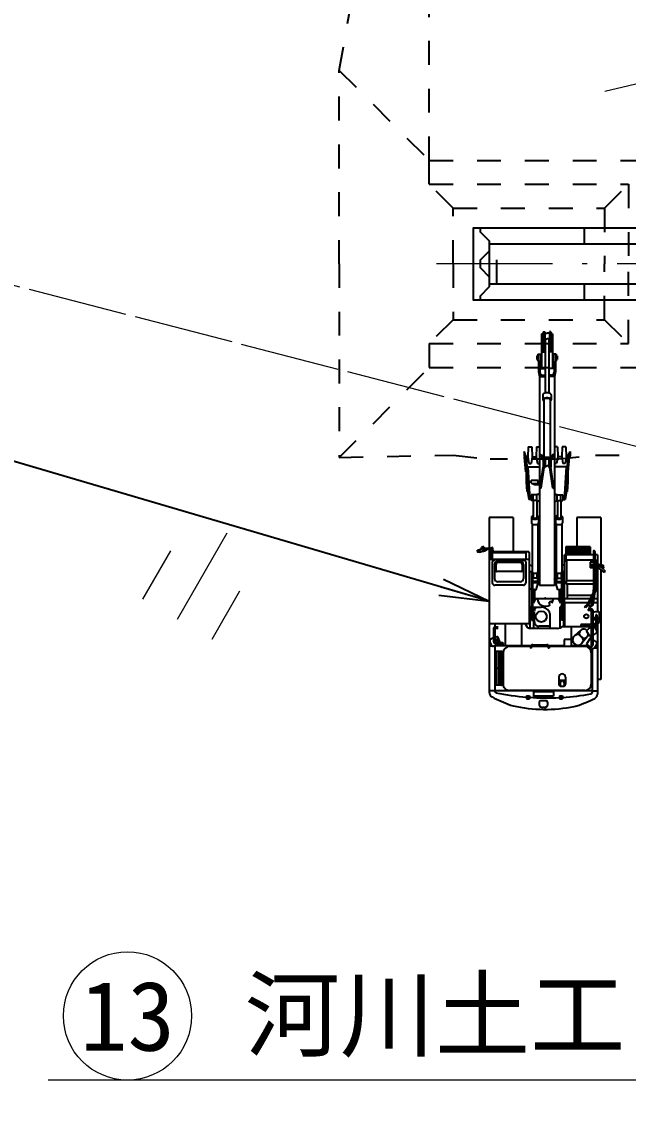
# Model space of a CAD drawing. Header units: millimetres. Extents: x -2078669 to -1085629, y -5987148 to 310365.
# Drawn here: x -1746651 to -1731414, y -3453930 to -3426867 of the extents above; entities that cross this region are included whole.
import ezdxf
from ezdxf.enums import TextEntityAlignment as Align

# ---------------------------------------------------------------- set-up
doc = ezdxf.new("R2010")
doc.units = ezdxf.units.MM
doc.header["$LTSCALE"] = 500
doc.header["$PDSIZE"] = 300
for name, pattern in [('57103', [5.5, 5, -0.5]), ('SXF_一点短鎖線', [9.25, 6, -1.5, 0.25, -1.5]), ('SXF_跳び破線', [12, 6, -6])]:
    doc.linetypes.add(name, pattern=pattern)
for name, color, linetype, lineweight in [('D-BGD', 7, 'Continuous', 13), ('D-BMK', 2, 'SXF_一点短鎖線', 13), ('D-BYP-STR2', 6, 'Continuous', 25), ('D-BYP-STR4', 6, 'Continuous', 25), ('D-BYP-STR8', 5, 'Continuous', 25), ('D-BYP-STRA', 1, 'Continuous', 25), ('D-BYP-STRB', 5, 'Continuous', 25), ('D-BYP-STRC', 1, 'Continuous', 13), ('D-STR-TXT', 7, 'Continuous', 13), ('●予備設計_LP横断', 7, 'Continuous', 13)]:
    doc.layers.add(name, color=color, linetype=linetype, lineweight=lineweight)
doc.styles.add('MS ゴシック', font='MS Gothic.ttf')
doc.styles.get("Standard").update_dxf_attribs({"font": 'txt.shx', "bigfont": '@extfont2.shx'})
doc.dimstyles.new('DIM-500-F', dxfattribs={"dimscale": 500, "dimtxt": 3.5, "dimasz": 2.5, "dimexe": 0, "dimexo": 2, "dimgap": 0.8, "dimtad": 1, "dimdec": 0, "dimzin": 0, "dimdsep": 46, "dimtxsty": 'MS ゴシック', "dimblk": 'OPEN', "dimcen": 0.1, "dimclrd": 256, "dimclre": 256, "dimclrt": 256, "dimaunit": 1, "dimadec": 4, "dimazin": 0, "dimtfac": 1, "dimtdec": 0, "dimtmove": 2, "dimatfit": 3, "dimldrblk": 'OPEN', "dimfxl": 1, "dimtolj": 1, "dimtzin": 0, "dimlwd": -1, "dimlwe": -1, "dimarcsym": 2})

# ---------------------------------------------------------------- blocks, each defined once
blk = doc.blocks.new('M6334')
at = {"layer": '●予備設計_LP横断', "linetype": 'Continuous', "lineweight": 9}
for p, q in [((0, -1.25), (0, 1.25)), ((-1, -1.25), (-1, 0.15)), ((1, -1.25), (1, 0.15))]:
    blk.add_line(p, q, dxfattribs=at)
blk = doc.blocks.new('河川平面')
at = {"layer": 'D-BGD', "linetype": 'Continuous'}
blk.add_line((1578957, -2779119), (1580997, -2778623), dxfattribs=at)
at = {"layer": 'D-BGD', "linetype": '57103', "elevation": 362500, "flags": 128}
blk.add_lwpolyline([(1477172, -2870692), (1480389, -2867967), (1484971, -2865393), (1488582, -2864193), (1490390, -2862448), (1490901, -2861451), (1491577, -2859965), (1492253, -2857970), (1492523, -2854950), (1492706, -2848007), (1492343, -2845971), (1491818, -2844356), (1491196, -2841336), (1490209, -2837875), (1487912, -2834245), (1484986, -2828256), (1481365, -2824222), (1477611, -2819585), (1476055, -2817947), (1475124, -2816767), (1474521, -2815562), (1474237, -2813430), (1474818, -2811802), (1475257, -2810826), (1476458, -2809344), (1478073, -2808418), (1482363, -2806108), (1485565, -2802358), (1489241, -2799156), (1490166, -2797637), (1493717, -2792408), (1495727, -2790693), (1496990, -2790207), (1498678, -2790410), (1515296, -2793779), (1523090, -2795880), (1526242, -2797376), (1532639, -2801346), (1534483, -2801833), (1535345, -2801857), (1536115, -2801690), (1536414, -2801377), (1536811, -2800496), (1536775, -2798251), (1531411, -2785253), (1530397, -2780634), (1531536, -2779067), (1532905, -2778516), (1534675, -2777962), (1556794, -2782089), (1584092, -2789157), (1586463, -2789792), (1587876, -2790125), (1589173, -2790027), (1589943, -2788823)], dxfattribs=at)
at = {"layer": 'D-BGD', "linetype": 'Continuous', "lineweight": 9, "xscale": 1000, "yscale": 1000, "zscale": 1000, "rotation": 330.1091246385173}
blk.add_blockref('M6334', (1568853, -2791288), dxfattribs=at)
blk = doc.blocks.new('A$C45d7a2f6')
at = {"layer": 'D-BYP-STRB', "linetype": 'Continuous'}
for p, q in [((4656, 3096), (5851, 3096)), ((4656, 3096), (4656, 2496)), ((5596, 3012), (5596, 2945)), ((5596, 3012), (5812, 3012)), ((5723, 2967), (5734, 2988)), ((5732, 3012), (5732, 2984)), ((5734, 2988), (5751, 3006)), ((5751, 3006), (5799, 2984)), ((5755, 2980), (6444, 2980)), ((5797, 2980), (5876, 3149)), ((5818, 2980), (5893, 3140)), ((5833, 3012), (7026, 3012)), ((5859, 3148), (5850, 3128)), ((5862, 3119), (5850, 3128)), ((5872, 3167), (5859, 3148)), ((5888, 3182), (5872, 3167)), ((5872, 3096), (5907, 3096)), ((5883, 3104), (5878, 3108)), ((5922, 3159), (5883, 3104)), ((5922, 3159), (5888, 3182)), ((5896, 3046), (5893, 3058)), ((5915, 3107), (5895, 3121)), ((5896, 3046), (5916, 3029)), ((5898, 3083), (5946, 3152)), ((5930, 3129), (5910, 3142)), ((5968, 3175), (6007, 3204)), ((5974, 3096), (8726, 3096)), ((6007, 3204), (6031, 3192)), ((6701, 3012), (6701, 2915)), ((6799, 3012), (6799, 2900)), ((7105, 2993), (7105, 2974)), ((7105, 2993), (7161, 2993)), ((7161, 3002), (7161, 2967)), ((7236, 3002), (7236, 2967)), ((7236, 2993), (7313, 2993)), ((7313, 3012), (9090, 3012)), ((7401, 3012), (7401, 2934)), ((7495, 2999), (7402, 2935)), ((7842, 2999), (7934, 2935)), ((7940, 3012), (7940, 2931)), ((8726, 3096), (8726, 3012)), ((9010, 2879), (9010, 3012)), ((5396, 2831), (5396, 2215)), ((5396, 2831), (5596, 2831)), ((5446, 2831), (5446, 2215)), ((5496, 2831), (5496, 2215)), ((5509, 2945), (6472, 2945)), ((5509, 2910), (6472, 2910)), ((5546, 2831), (5546, 2215)), ((5596, 2910), (5596, 2187)), ((5720, 2945), (5723, 2967)), ((5732, 2910), (5732, 2233)), ((5780, 2910), (5780, 2831)), ((5780, 2831), (5924, 2831)), ((5877, 2910), (5877, 2831)), ((5924, 2910), (5924, 2831)), ((6248, 2910), (6248, 2225)), ((6334, 2910), (6334, 2225)), ((6502, 2966), (6560, 2935)), ((6510, 2907), (6839, 2859)), ((6515, 2942), (6856, 2892)), ((6549, 2902), (6838, 2750)), ((6613, 2868), (6613, 2255)), ((6654, 2886), (6859, 2779)), ((6701, 2879), (6701, 2862)), ((6701, 2822), (6701, 2194)), ((6799, 2865), (6799, 2810)), ((6799, 2770), (6799, 2187)), ((6838, 2750), (6903, 2686)), ((6839, 2859), (6903, 2797)), ((6856, 2892), (6928, 2822)), ((6859, 2779), (6928, 2711)), ((6928, 2822), (6903, 2797)), ((6928, 2711), (6903, 2686)), ((6959, 2876), (6959, 2781)), ((6959, 2781), (6994, 2781)), ((6977, 2893), (7868, 2893)), ((6977, 2858), (7868, 2858)), ((6994, 2858), (6994, 2781)), ((7105, 2974), (7161, 2974)), ((7236, 2974), (7313, 2974)), ((7340, 2858), (7340, 2594)), ((7349, 2938), (7349, 2893)), ((7368, 2938), (7368, 2893)), ((7375, 2858), (7375, 2594)), ((7401, 2858), (7401, 2128)), ((7635, 2824), (7519, 2743)), ((7649, 2759), (7815, 2621)), ((7702, 2824), (7817, 2743)), ((7879, 2786), (7879, 2350)), ((7944, 2879), (9050, 2879)), ((8056, 2858), (8840, 2858)), ((9010, 2879), (9010, 300)), ((4656, 2496), (5596, 2496)), ((7340, 2594), (7375, 2594)), ((7489, 2596), (7631, 2433)), ((7689, 2650), (7600, 2559)), ((7693, 2647), (7603, 2554)), ((7896, 2698), (7896, 1796)), ((9000, 2698), (9000, 804)), ((2887, 2220), (3131, 2228)), ((2887, 2220), (2887, 2125)), ((3106, 2279), (3000, 2323)), ((3000, 2323), (3106, 2323)), ((3106, 2323), (3142, 2308)), ((3106, 2279), (3422, 2255)), ((3131, 2228), (3131, 2270)), ((3131, 2270), (3382, 2251)), ((3131, 2270), (3228, 2270)), ((3131, 2231), (3131, 2228)), ((3131, 2228), (3301, 2200)), ((3511, 2280), (3142, 2308)), ((3301, 2200), (3301, 2145)), ((3382, 2251), (3382, 1939)), ((3382, 2225), (4206, 2178)), ((3383, 2250), (4007, 2250)), ((3383, 2233), (4007, 2233)), ((3422, 2255), (3511, 2255)), ((3511, 2255), (3511, 2280)), ((3511, 2270), (3763, 2270)), ((3763, 2270), (4007, 2250)), ((4007, 2233), (4007, 2250)), ((4007, 2233), (4206, 2199)), ((4206, 2142), (4206, 2199)), ((5396, 2215), (5596, 2215)), ((5596, 2216), (5771, 2216)), ((6799, 2187), (5596, 2187)), ((5732, 2233), (6248, 2233)), ((5771, 2233), (5771, 2216)), ((5841, 2187), (5871, 2119)), ((6023, 2187), (6023, 2135)), ((6078, 2187), (6078, 2135)), ((6166, 2187), (6166, 2135)), ((6248, 2225), (6334, 2225)), ((6343, 2255), (6701, 2255)), ((6404, 2135), (6404, 2187)), ((6799, 2187), (7401, 2187)), ((6897, 2169), (6897, 2135)), ((7367, 2169), (6897, 2169)), ((7352, 2187), (7398, 2131)), ((7401, 2350), (7879, 2350)), ((7720, 2350), (7720, 2179)), ((7720, 2179), (7879, 2179)), ((7879, 2179), (7879, 1789)), ((8668, 2211), (8841, 2211)), ((8752, 2211), (8752, 2040)), ((8752, 2188), (8809, 2188)), ((8809, 2174), (8899, 2174)), ((8899, 2174), (8899, 2077)), ((559, 1974), (559, 1901)), ((559, 1974), (733, 1974)), ((559, 1962), (988, 1962)), ((559, 1901), (731, 1901)), ((599, 1998), (599, 1974)), ((599, 1998), (690, 1998)), ((599, 1901), (599, 1885)), ((690, 1998), (690, 1974)), ((690, 1901), (690, 1885)), ((731, 1923), (1020, 1923)), ((731, 1923), (731, 1885)), ((733, 1974), (733, 1962)), ((919, 1923), (919, 1793)), ((988, 1962), (1118, 1937)), ((1118, 1937), (1118, 1793)), ((1118, 1937), (6365, 1937)), ((2887, 2125), (3131, 2117)), ((2887, 2006), (3131, 2014)), ((2887, 2006), (2887, 1937)), ((3081, 1918), (3068, 1893)), ((3081, 1918), (3222, 1842)), ((3131, 2117), (3301, 2145)), ((3131, 2117), (3131, 2014)), ((3131, 2014), (3301, 1986)), ((3301, 1986), (3301, 1937)), ((3920, 1918), (3397, 1842)), ((3924, 1890), (3920, 1918)), ((4076, 1970), (4080, 1999)), ((4241, 1999), (4080, 1999)), ((4090, 2096), (4090, 2142)), ((4090, 2142), (4231, 2142)), ((4090, 1999), (4090, 2096)), ((4231, 2096), (4090, 2096)), ((4231, 2096), (4231, 2142)), ((4231, 1999), (4231, 2096)), ((4231, 2090), (4651, 2090)), ((4231, 2005), (4651, 2005)), ((4246, 1970), (4241, 1999)), ((4651, 2136), (4789, 2136)), ((4651, 2136), (4685, 2136)), ((4651, 1959), (4789, 1959)), ((4651, 1959), (4685, 1959)), ((4817, 2119), (6019, 2119)), ((4817, 1976), (6019, 1976)), ((6017, 2135), (6017, 2118)), ((6017, 2135), (7238, 2135)), ((6023, 1976), (6023, 1937)), ((6025, 1959), (6266, 1959)), ((6034, 2113), (7238, 2113)), ((6035, 1981), (6312, 1981)), ((6047, 2098), (6178, 2098)), ((6047, 1997), (6178, 1997)), ((6130, 1959), (6130, 1937)), ((6168, 2113), (6168, 2097)), ((6168, 1981), (6168, 1997)), ((6168, 1937), (6168, 1959)), ((6178, 1997), (6178, 2098)), ((6472, 2018), (6189, 1937)), ((6262, 1981), (6262, 2113)), ((6290, 1981), (6290, 2113)), ((6312, 1972), (6312, 1981)), ((6365, 1937), (6365, 1554)), ((6453, 2113), (6453, 2088)), ((6792, 2088), (6453, 2088)), ((6465, 2063), (6465, 2088)), ((6732, 2063), (6465, 2063)), ((6472, 2063), (6472, 2018)), ((6702, 2062), (6702, 1430)), ((6758, 2076), (6732, 2063)), ((6811, 2093), (6733, 2051)), ((6758, 2088), (6758, 2076)), ((6792, 2113), (6792, 2088)), ((6811, 2093), (6811, 2113)), ((6897, 2113), (6897, 2074)), ((7431, 2074), (6897, 2074)), ((6919, 2135), (6919, 2113)), ((7238, 2135), (7238, 2113)), ((7442, 2009), (7442, 1326)), ((8668, 2040), (8841, 2040)), ((8755, 2063), (8809, 2063)), ((8809, 2077), (8899, 2077)), ((9035, 1907), (9144, 1907)), ((9035, 1907), (9035, 1405)), ((9139, 2061), (9139, 2136)), ((9139, 2136), (9214, 2136)), ((9139, 2061), (9214, 2061)), ((9146, 1907), (9146, 1405)), ((9214, 2061), (9214, 2136)), ((0, 1840), (0, 1805)), ((0, 1840), (494, 1840)), ((0, 1805), (494, 1805)), ((0, 1687), (494, 1687)), ((0, 1652), (0, 1687)), ((0, 1652), (494, 1652)), ((29, 1805), (29, 1746)), ((29, 1687), (29, 1746)), ((43, 1885), (919, 1885)), ((43, 1885), (43, 1840)), ((43, 1606), (43, 1652)), ((170, 1805), (170, 1746)), ((170, 1793), (1533, 1793)), ((170, 1687), (170, 1746)), ((170, 1698), (1533, 1698)), ((494, 1885), (494, 1793)), ((494, 1606), (494, 1698)), ((919, 1568), (919, 1698)), ((1084, 1860), (1084, 1793)), ((1084, 1632), (1084, 1698)), ((1118, 1554), (1118, 1698)), ((1574, 1849), (1703, 1849)), ((1574, 1643), (1703, 1643)), ((1703, 1826), (3183, 1826)), ((1706, 1665), (3183, 1665)), ((3068, 1893), (3215, 1814)), ((3068, 1598), (3215, 1678)), ((3081, 1573), (3222, 1650)), ((3165, 1789), (3286, 1789)), ((3165, 1703), (3286, 1703)), ((3215, 1814), (3399, 1814)), ((3215, 1678), (3399, 1678)), ((3222, 1842), (3397, 1842)), ((3222, 1789), (3222, 1814)), ((3222, 1795), (3400, 1795)), ((3222, 1703), (3222, 1678)), ((3222, 1697), (3400, 1697)), ((3222, 1650), (3397, 1650)), ((3363, 1795), (3363, 1746)), ((3363, 1697), (3363, 1746)), ((3920, 1573), (3397, 1650)), ((3924, 1890), (3399, 1814)), ((3924, 1601), (3399, 1678)), ((3400, 1795), (3400, 1814)), ((3400, 1697), (3400, 1678)), ((6799, 1868), (6761, 1829)), ((6761, 1829), (6808, 1783)), ((6808, 1783), (6846, 1823)), ((7068, 1813), (7442, 1813)), ((7387, 1813), (7387, 1542)), ((7852, 1386), (7852, 1740)), ((7874, 1386), (7874, 1740)), ((7879, 1758), (7879, 1368)), ((7896, 1773), (7896, 1353)), ((7909, 1797), (7939, 1797)), ((7909, 1775), (7939, 1775)), ((7939, 1797), (7939, 1775)), ((9258, 1721), (9258, 1590)), ((9298, 1761), (9368, 1761)), ((9426, 1703), (9402, 1742)), ((9431, 1682), (9431, 1628)), ((43, 1606), (919, 1606)), ((559, 1518), (559, 1590)), ((559, 1590), (731, 1590)), ((559, 1530), (988, 1530)), ((559, 1518), (733, 1518)), ((599, 1590), (599, 1606)), ((599, 1494), (599, 1518)), ((599, 1494), (690, 1494)), ((690, 1590), (690, 1606)), ((690, 1494), (690, 1518)), ((731, 1568), (731, 1606)), ((731, 1568), (1020, 1568)), ((733, 1518), (733, 1530)), ((988, 1530), (1118, 1554)), ((1118, 1554), (6365, 1554)), ((2887, 1485), (2887, 1554)), ((2887, 1485), (3131, 1477)), ((2887, 1366), (3131, 1374)), ((2887, 1272), (2887, 1366)), ((3081, 1573), (3068, 1598)), ((3131, 1477), (3301, 1505)), ((3131, 1374), (3131, 1477)), ((3131, 1374), (3301, 1346)), ((3301, 1505), (3301, 1554)), ((3382, 1241), (3382, 1552)), ((3786, 1520), (3726, 1524)), ((3726, 1523), (3726, 1348)), ((3789, 1526), (3789, 1520)), ((3839, 1526), (3789, 1526)), ((3800, 1526), (3800, 1554)), ((3816, 1491), (3801, 1511)), ((3816, 1380), (3801, 1359)), ((3816, 1491), (3816, 1380)), ((3839, 1415), (3816, 1415)), ((3828, 1526), (3828, 1554)), ((3839, 1526), (3839, 1415)), ((3924, 1601), (3920, 1573)), ((4076, 1522), (4080, 1492)), ((4241, 1492), (4080, 1492)), ((4090, 1492), (4090, 1396)), ((4090, 1396), (4090, 1350)), ((4231, 1396), (4090, 1396)), ((4231, 1492), (4231, 1396)), ((4231, 1487), (4651, 1487)), ((4231, 1401), (4651, 1401)), ((4231, 1396), (4231, 1350)), ((4246, 1522), (4241, 1492)), ((4651, 1532), (4789, 1532)), ((4651, 1356), (4685, 1356)), ((4651, 1356), (4789, 1356)), ((4817, 1515), (6019, 1515)), ((4817, 1373), (6019, 1373)), ((5836, 1294), (5871, 1373)), ((6017, 1356), (6017, 1373)), ((6017, 1356), (7238, 1356)), ((6023, 1554), (6023, 1514)), ((6023, 1356), (6023, 1294)), ((6025, 1532), (6266, 1532)), ((6034, 1378), (7237, 1378)), ((6035, 1510), (6312, 1510)), ((6047, 1494), (6178, 1494)), ((6047, 1394), (6178, 1394)), ((6168, 1554), (6168, 1532)), ((6168, 1510), (6168, 1494)), ((6168, 1378), (6168, 1394)), ((6178, 1494), (6178, 1394)), ((6472, 1473), (6189, 1554)), ((6262, 1510), (6262, 1378)), ((6290, 1378), (6290, 1510)), ((6312, 1510), (6312, 1519)), ((6453, 1378), (6453, 1403)), ((6792, 1403), (6453, 1403)), ((6453, 1356), (6453, 1295)), ((6465, 1428), (6732, 1428)), ((6465, 1428), (6465, 1403)), ((6472, 1428), (6472, 1473)), ((6758, 1415), (6732, 1428)), ((6733, 1440), (6811, 1398)), ((6758, 1403), (6758, 1415)), ((6792, 1378), (6792, 1403)), ((6811, 1378), (6811, 1398)), ((6896, 1402), (7056, 1402)), ((6897, 1378), (6897, 1402)), ((6897, 1322), (6897, 1357)), ((6911, 1412), (6911, 1602)), ((7036, 1426), (7270, 1426)), ((7056, 1402), (7118, 1417)), ((7442, 1417), (7116, 1417)), ((7238, 1355), (7238, 1377)), ((9035, 1405), (9144, 1405)), ((9298, 1550), (9368, 1550)), ((9298, 1550), (9368, 1550)), ((9426, 1607), (9402, 1569)), ((2887, 1272), (3131, 1264)), ((3106, 1213), (3000, 1168)), ((3000, 1168), (3106, 1168)), ((3106, 1213), (3422, 1236)), ((3106, 1168), (3142, 1183)), ((3131, 1264), (3301, 1292)), ((3131, 1260), (3131, 1264)), ((3131, 1264), (3131, 1222)), ((3131, 1222), (3382, 1241)), ((3131, 1222), (3228, 1222)), ((3511, 1211), (3142, 1183)), ((3301, 1292), (3301, 1346)), ((3382, 1266), (4206, 1313)), ((3383, 1258), (4007, 1258)), ((3383, 1241), (4007, 1241)), ((3422, 1236), (3511, 1236)), ((3511, 1236), (3511, 1211)), ((3511, 1222), (3763, 1222)), ((3786, 1351), (3726, 1347)), ((3763, 1222), (4007, 1241)), ((4007, 1258), (4206, 1292)), ((4007, 1258), (4007, 1241)), ((4090, 1350), (4231, 1350)), ((4206, 1350), (4206, 1292)), ((5518, 1278), (5518, 354)), ((5534, 1294), (7325, 1294)), ((5548, 1212), (5548, 372)), ((5548, 1212), (5713, 1212)), ((5713, 1294), (5713, 290)), ((5757, 1212), (5713, 1070)), ((5762, 1212), (6299, 1212)), ((5836, 1157), (6186, 1157)), ((5843, 1122), (5998, 1122)), ((6013, 1107), (6013, 476)), ((6359, 1152), (6359, 432)), ((6897, 1322), (7075, 1322)), ((7442, 1322), (7075, 1322)), ((7325, 1294), (7325, 290)), ((7325, 1195), (7397, 1243)), ((7325, 1101), (7879, 1101)), ((7879, 1337), (7879, 439)), ((7896, 1330), (7896, 804)), ((7909, 1351), (7939, 1351)), ((7909, 1329), (7939, 1329)), ((7939, 1351), (7939, 1329)), ((9139, 1227), (9139, 1302)), ((9139, 1302), (9214, 1302)), ((9139, 1227), (9214, 1227)), ((9214, 1227), (9214, 1302)), ((4656, 896), (4656, 296)), ((4656, 896), (5518, 896)), ((5751, 1072), (5751, 510)), ((5788, 1067), (5788, 516)), ((6271, 1072), (6271, 510)), ((7325, 692), (7879, 692)), ((7799, 567), (7668, 516)), ((7805, 635), (7805, 481)), ((7840, 635), (7840, 481)), ((8021, 605), (8021, 433)), ((8021, 581), (8871, 581)), ((8041, 625), (8851, 625)), ((8056, 644), (8840, 644)), ((8446, 625), (8446, 433)), ((8871, 605), (8871, 433)), ((4656, 296), (5431, 296)), ((5429, 340), (5420, 348)), ((5428, 345), (5424, 362)), ((5430, 330), (5434, 193)), ((5430, 325), (5430, 325)), ((5452, 381), (5438, 384)), ((5447, 350), (5443, 366)), ((5449, 331), (5453, 194)), ((5449, 316), (5469, 306)), ((5450, 296), (5518, 296)), ((5462, 390), (5501, 371)), ((5633, 322), (5465, 337)), ((5633, 344), (5467, 359)), ((5501, 340), (5501, 340)), ((5518, 332), (5518, 290)), ((5518, 290), (7323, 290)), ((5548, 372), (5713, 372)), ((5649, 355), (5658, 355)), ((5649, 307), (5658, 307)), ((5658, 342), (5674, 342)), ((5658, 320), (5674, 320)), ((5713, 457), (5762, 372)), ((5762, 372), (6299, 372)), ((5836, 425), (6186, 425)), ((5843, 461), (5998, 461)), ((7325, 433), (7413, 433)), ((9056, 300), (7325, 300)), ((7325, 296), (8726, 296)), ((7413, 516), (7413, 419)), ((7431, 436), (7760, 436)), ((7431, 401), (7760, 401)), ((7448, 516), (7448, 436)), ((7723, 504), (7723, 436)), ((7758, 504), (7758, 436)), ((7867, 353), (7761, 313)), ((7881, 433), (9019, 433)), ((7890, 433), (7890, 406)), ((7890, 376), (7890, 300)), ((8021, 524), (8871, 524)), ((8021, 467), (8871, 467)), ((8726, 300), (8726, 296)), ((5434, 173), (5392, 162)), ((5392, 162), (5393, 139)), ((5393, 139), (5399, 118)), ((5399, 118), (5409, 97)), ((5453, 109), (5409, 97)), ((5411, 142), (5413, 143)), ((5431, 151), (5413, 144)), ((5420, 126), (5417, 126)), ((5441, 134), (5420, 126)), ((5428, 223), (5433, 224)), ((5433, 173), (5431, 181)), ((5446, 137), (5453, 109)), ((5449, 108), (5481, 19)), ((5452, 229), (5467, 233)), ((5469, 37), (5461, 75)), ((5471, 234), (5466, 233)), ((5471, 224), (5471, 223)), ((5471, 223), (5471, 222)), ((5471, 222), (5471, 222)), ((5479, 202), (5482, 195)), ((5525, 10), (5488, 0)), ((5525, 21), (5525, 21)), ((5525, 21), (5525, 20)), ((5525, 10), (5530, 12))]:
    blk.add_line(p, q, dxfattribs=at)
blk.add_lwpolyline([(7236, 3002, 0.136471), (7233, 3014, 0.105694), (7224, 3024, 0.081409), (7212, 3030, 0.070635), (7199, 3031, 0.070632), (7186, 3030, 0.081404), (7174, 3024, 0.105703), (7164, 3014, 0.136497), (7161, 3002, 0.136471), (7164, 2989, 0.105694), (7174, 2980, 0.081409), (7186, 2974, 0.070635), (7199, 2972, 0.070632), (7212, 2974, 0.081404), (7224, 2980, 0.105703), (7233, 2989, 0.136497)], format="xyb", close=True, dxfattribs=at)
for points in [[(7161, 2967, 0.070477), (7162, 2960, 0.064818), (7164, 2954, 0.056649), (7169, 2949, 0.048921), (7174, 2945, 0.042865), (7179, 2941, 0.038626), (7186, 2939, 0.035992), (7192, 2937, 0.034731), (7199, 2937, 0.034724), (7205, 2937, 0.035983), (7212, 2939, 0.038625), (7218, 2941, 0.042865), (7224, 2945, 0.048922), (7229, 2949, 0.056654), (7233, 2954, 0.064825), (7236, 2960, 0.070481), (7236, 2967)], [(4608, 2005, 0.053487), (4617, 1984, 0.089277), (4631, 1967, 0.174121), (4651, 1959, 0.177751), (4671, 1967, 0.091535), (4685, 1984, 0.054322), (4693, 2004, 0.040172), (4698, 2025, 0.035027), (4700, 2047, 0.035027), (4698, 2069, 0.040172), (4693, 2091, 0.054324), (4685, 2111, 0.091541), (4671, 2128, 0.177766), (4651, 2136, 0.174102), (4631, 2128, 0.089274), (4617, 2110, 0.053486), (4608, 2090)], [(4651, 2005, 0.119775), (4657, 2006, 0.082251), (4663, 2010, 0.053784), (4667, 2016, 0.038318), (4670, 2021, 0.029931), (4672, 2028, 0.025241), (4673, 2034, 0.022686), (4674, 2041, 0.021546), (4675, 2047, 0.021544), (4674, 2054, 0.022682), (4673, 2061, 0.025239), (4672, 2067, 0.029928), (4670, 2073, 0.038319), (4667, 2079, 0.05379), (4663, 2084, 0.082258), (4657, 2088, 0.11979), (4651, 2090)], [(4789, 1959, 0.119721), (4802, 1962, 0.082236), (4813, 1971, 0.053797), (4821, 1981, 0.038331), (4827, 1994, 0.029944), (4832, 2007, 0.025253), (4835, 2020, 0.022697), (4837, 2034, 0.021557), (4837, 2047, 0.021555), (4837, 2061, 0.022694), (4835, 2075, 0.025252), (4832, 2088, 0.029943), (4827, 2101, 0.038333), (4821, 2113, 0.053796), (4813, 2124, 0.082239), (4802, 2132, 0.119729), (4789, 2136)], [(6019, 1976, 0.119792), (6030, 1979, 0.082244), (6039, 1985, 0.05378), (6046, 1994, 0.038316), (6051, 2004, 0.02993), (6054, 2015, 0.02524), (6057, 2025, 0.022686), (6058, 2036, 0.021546), (6059, 2047, 0.021544), (6058, 2058, 0.022683), (6057, 2069, 0.02524), (6054, 2080, 0.029929), (6051, 2091, 0.038317), (6046, 2100, 0.053783), (6039, 2109, 0.082245), (6030, 2116, 0.119805), (6019, 2119)], [(1574, 1849, 0.156106), (1560, 1844, 0.082031), (1549, 1833, 0.046403), (1541, 1820, 0.031206), (1536, 1806, 0.023806), (1532, 1791, 0.019869), (1529, 1776, 0.017777), (1528, 1761, 0.016855), (1527, 1746, 0.016853), (1528, 1731, 0.017775), (1529, 1715, 0.019869), (1532, 1700, 0.023806), (1536, 1686, 0.031207), (1541, 1672, 0.046402), (1549, 1658, 0.082035), (1560, 1648, 0.15611), (1574, 1643)], [(1732, 1826, 0.085903), (1719, 1842, 0.199226), (1701, 1849, 0.179157), (1684, 1840, 0.076875), (1672, 1823, 0.042828), (1665, 1805, 0.030076), (1660, 1786, 0.024531), (1657, 1766, 0.02233), (1656, 1746, 0.02233), (1657, 1726, 0.02453), (1660, 1706, 0.030076), (1665, 1686, 0.042829), (1672, 1668, 0.076883), (1684, 1652, 0.179192), (1701, 1643, 0.199194), (1719, 1650, 0.085892), (1732, 1665)], [(1703, 1826, 0.157469), (1692, 1822, 0.08302), (1684, 1814, 0.046805), (1678, 1804, 0.031391), (1673, 1793, 0.023902), (1670, 1781, 0.019922), (1668, 1770, 0.017805), (1667, 1758, 0.016866), (1666, 1746, 0.01685), (1667, 1734, 0.017755), (1668, 1722, 0.019827), (1670, 1711, 0.023728), (1673, 1699, 0.031054), (1677, 1688, 0.04607), (1683, 1678, 0.081227), (1691, 1669, 0.155008), (1703, 1665)], [(3214, 1789, 0.047597), (3207, 1806, 0.093728), (3196, 1820, 0.242567), (3179, 1826, 0.172132), (3165, 1815, 0.068724), (3156, 1799, 0.040046), (3150, 1782, 0.029892), (3148, 1764, 0.026234), (3147, 1746, 0.026228), (3148, 1727, 0.029875), (3150, 1709, 0.040001), (3156, 1692, 0.068589), (3165, 1676, 0.171652), (3179, 1666, 0.242985), (3196, 1671, 0.093956), (3207, 1685, 0.047664), (3214, 1703)], [(4608, 1401, 0.053488), (4617, 1381, 0.089279), (4631, 1364, 0.174121), (4651, 1356, 0.177748), (4671, 1363, 0.091535), (4685, 1380, 0.054323), (4693, 1401, 0.040172), (4698, 1422, 0.035028), (4700, 1444, 0.035027), (4698, 1466, 0.040172), (4693, 1488, 0.054324), (4685, 1508, 0.091542), (4671, 1525, 0.177771), (4651, 1532, 0.1741), (4631, 1524, 0.089271), (4617, 1507, 0.053485), (4608, 1487)], [(4651, 1401, 0.119774), (4657, 1403, 0.082251), (4663, 1407, 0.053784), (4667, 1412, 0.038319), (4670, 1418, 0.029932), (4672, 1424, 0.025241), (4673, 1431, 0.022686), (4674, 1437, 0.021546), (4675, 1444, 0.021543), (4674, 1451, 0.022681), (4673, 1457, 0.025238), (4672, 1464, 0.029927), (4670, 1470, 0.038318), (4667, 1476, 0.053789), (4663, 1481, 0.082258), (4657, 1485, 0.119794), (4651, 1487)], [(4789, 1356, 0.119721), (4802, 1359, 0.082236), (4813, 1367, 0.053797), (4821, 1378, 0.038331), (4827, 1390, 0.029944), (4832, 1403, 0.025253), (4835, 1417, 0.022697), (4837, 1430, 0.021557), (4837, 1444, 0.021555), (4837, 1458, 0.022694), (4835, 1471, 0.025252), (4832, 1485, 0.029943), (4827, 1498, 0.038333), (4821, 1510, 0.053796), (4813, 1521, 0.082239), (4802, 1529, 0.119729), (4789, 1532)], [(6019, 1373, 0.11979), (6030, 1375, 0.082244), (6039, 1382, 0.053781), (6046, 1391, 0.038317), (6051, 1401, 0.029931), (6054, 1411, 0.025241), (6057, 1422, 0.022686), (6058, 1433, 0.021546), (6059, 1444, 0.021544), (6058, 1455, 0.022682), (6057, 1466, 0.025239), (6054, 1477, 0.029929), (6051, 1487, 0.038317), (6046, 1497, 0.053782), (6039, 1506, 0.082245), (6030, 1513, 0.119807), (6019, 1515)]]:
    blk.add_lwpolyline(points, format="xyb", dxfattribs=at)
for points in [[(6733, 2051), (6718, 2040), (6702, 2016)], [(6733, 1440), (6718, 1451), (6706, 1467), (6702, 1476)], [(5417, 126), (5414, 127), (5412, 128), (5410, 131), (5409, 133), (5409, 136), (5410, 139), (5411, 142)], [(5431, 181), (5428, 188), (5427, 195), (5425, 201), (5425, 207), (5424, 212), (5425, 216), (5425, 219), (5427, 221), (5428, 223)], [(5434, 193), (5434, 186), (5434, 179), (5434, 172), (5433, 166), (5433, 160), (5432, 156), (5432, 153), (5431, 151), (5431, 150), (5431, 149)], [(5433, 212), (5433, 212), (5433, 212)], [(5453, 194), (5453, 186), (5453, 179), (5453, 171), (5452, 164), (5452, 158), (5451, 152), (5450, 148), (5449, 144), (5448, 141), (5447, 139), (5445, 137), (5443, 135), (5441, 134)], [(5466, 233), (5467, 232), (5468, 231), (5469, 228), (5471, 224)], [(5488, 0), (5486, 0), (5484, 1), (5481, 4), (5479, 7), (5477, 12), (5475, 17), (5473, 23), (5471, 30), (5469, 37)], [(5471, 234), (5472, 233), (5472, 232), (5474, 229), (5475, 225), (5477, 221), (5479, 216), (5482, 210), (5484, 203), (5486, 197)], [(5471, 222), (5473, 220), (5475, 214), (5477, 208), (5479, 202)], [(5487, 11), (5485, 12), (5484, 13), (5483, 15), (5481, 19)], [(5482, 195), (5497, 147), (5510, 99), (5520, 51)], [(5525, 51), (5515, 100), (5502, 149), (5486, 197)], [(5520, 51), (5522, 43), (5523, 36), (5524, 30), (5525, 24), (5525, 21)], [(5525, 51), (5526, 44), (5528, 37), (5529, 31), (5529, 26), (5530, 21), (5530, 17), (5531, 14), (5530, 12), (5530, 12)], [(5525, 20), (5526, 16), (5526, 13), (5526, 11), (5525, 10)]]:
    blk.add_lwpolyline(points, dxfattribs=at)
for centre, radius in [((5849, 2873), 14.4), ((7139, 2730), 54.3), ((9177, 2099), 27), ((7147, 1602), 136), ((9177, 1264), 27)]:
    blk.add_circle(centre, radius, dxfattribs=at)
for centre, radius, start, end in [((5757, 2963), 17.5, 90, 270), ((5885, 3144), 9.5, 334.843, 154.843), ((5922, 3066), 30, 144.8963, 194.0439), ((5561, 3401), 514, 313.6002, 336.0295), ((6028, 3095), 100, 126.9441, 144.8963), ((6444, 2855), 125, 62.318, 90), ((7061, 3028), 35, 90.0839, 181.8612), ((8081, 3062), 1056, 181.8612, 189.174), ((7065, -42), 3106, 86.0627, 90.0839), ((7276, 3021), 35, 7.0266, 86.0627), ((3186, 2517), 4156, 6.5786, 7.0266), ((7313, 2938), 55, 0, 90), ((7518, 2967), 40, 39.8793, 124.9954), ((7008, 2540), 705, 30.0522, 39.8793), ((8329, 2540), 705, 140.1207, 149.9478), ((7819, 2967), 40, 55.0046, 140.1207), ((9090, 2892), 120, 25.9692, 90), ((5509, 2928), 17.5, 90, 270), ((6472, 2645), 300, 81.6692, 90), ((6472, 2645), 265, 81.6692, 90), ((6845, 2766), 17.5, 242.318, 62.318), ((6846, 2876), 17.5, 261.6692, 81.6692), ((6977, 2876), 17.5, 90, 270), ((7313, 2938), 36, 0, 90), ((3186, 2517), 4156, 5.1929, 6.315), ((7425, 2902), 40, 124.9954, 192.3717), ((8001, 3235), 705, 212.3453, 223.9914), ((7576, 2671), 115, 137.7234, 281.9803), ((7508, 2760), 20, 223.9914, 304.9818), ((7576, 2671), 115, 349.3066, 87.6762), ((7623, 2840), 20, 305.009, 25.9995), ((7008, 2540), 705, 25.9995, 26.8171), ((7713, 2840), 20, 154.0005, 234.991), ((8329, 2540), 705, 153.1829, 154.0005), ((7829, 2760), 20, 235.0182, 316.0086), ((7336, 3235), 705, 316.0086, 329.8885), ((7868, 2876), 17.5, 270, 90), ((8056, 2698), 160, 90, 180), ((7911, 2902), 40, 329.8885, 55.0046), ((8840, 2698), 160, 0, 90), ((9050, 2839), 40, 9.4708, 90), ((1268, 1541), 7929, 4.3062, 9.4708), ((5531, 1158), 4080, 19.1185, 25.9692), ((7730, 2520), 132, 164.8335, 106.4527), ((8913, 2330), 500, 11.3263, 19.1185), ((8668, 2126), 85.3, 90, 270), ((8809, 2126), 48.8, 90, 270), ((8809, 2126), 62.5, 51.366, 90), ((8841, 2152), 58, 22.7557, 90), ((5765, 1700), 3710, 347.4231, 11.3263), ((1020, 1860), 63.9, 0, 90), ((4036, 1976), 40.2, 282.8181, 350.9807), ((4285, 1976), 40.2, 189.0194, 257.1819), ((6685, 1703), 201, 55.377, 85.2552), ((7252, 2011), 189, 0, 39.4911), ((8809, 2126), 62.5, 270, 308.634), ((8841, 2098), 58, 270, 338.2251), ((2877, 1734), 6310, 356.0686, 2.9666), ((1020, 1632), 63.9, 270, 0), ((6685, 1703), 201, 274.7448, 36.6042), ((7147, 1602), 236, 125.4309, 180), ((7068, 1713), 100, 90, 125.4309), ((7909, 1740), 57, 90, 180), ((7909, 1740), 35, 90, 180), ((9298, 1721), 40, 90, 180), ((9368, 1721), 40, 31.373, 90), ((9391, 1682), 40, 0, 31.373), ((9391, 1628), 40, 328.627, 0), ((3785, 1500), 20, 35.7106, 85.7331), ((3785, 1371), 20, 274.2746, 324.2969), ((4036, 1515), 40.2, 9.0193, 77.1819), ((4285, 1515), 40.2, 102.8181, 170.9806), ((7016, 1543), 117, 206.177, 270.0031), ((7270, 1542), 117, 270, 0), ((7909, 1386), 57, 180, 270), ((7909, 1386), 35, 180, 270), ((9298, 1590), 40, 180, 270), ((9368, 1590), 40, 270, 328.627), ((5534, 1278), 16, 90, 180), ((5836, 1072), 85, 90, 180), ((5843, 1067), 55, 90, 180), ((5998, 1107), 15, 0, 90), ((6186, 1072), 85, 0, 90), ((6299, 1152), 60, 0, 90), ((7342, 1326), 100, 303.536, 0), ((2877, 1734), 6310, 348.3917, 355.4928), ((5694, 2179), 3914, 332.385, 339.8145), ((8898, 1001), 500, 339.8145, 347.4231), ((7806, 548), 20, 95.3009, 111.1121), ((7822, 635), 17.5, 0, 180), ((8056, 804), 160, 180, 270), ((8041, 605), 20, 90, 180), ((8840, 804), 160, 270, 0), ((8851, 605), 20, 0, 90), ((5434, 364), 21, 78.3336, 229.4989), ((5434, 364), 9.5, 12.6954, 192.6954), ((5349, 328), 81, 1.7369, 12.6954), ((5511, 326), 81.4, 176.9587, 180.3936), ((5349, 328), 100, 1.7369, 12.6954), ((5511, 326), 81.4, 127.439, 136.8786), ((5466, 348), 11, 84.8616, 264.8616), ((5420, 370), 81.4, 307.439, 333.8461), ((5420, 370), 81.4, 349.7921, 0), ((5649, 331), 24.2, 199.7743, 270), ((5649, 331), 24.2, 90.371, 145.662), ((5658, 331), 24.2, 21.6122, 338.3878), ((5658, 331), 11, 90, 270), ((5674, 331), 11, 270, 90), ((5836, 510), 85, 180, 270), ((5843, 516), 55, 180, 270), ((5998, 476), 15, 270, 0), ((6186, 510), 85, 270, 0), ((6299, 432), 60, 270, 0), ((7431, 419), 17.5, 90, 270), ((7675, 498), 20, 111.1392, 192.1297), ((8345, 642), 705, 192.1297, 196.9249), ((8345, 642), 705, 199.9233, 206.0095), ((7747, 350), 40, 206.0095, 291.1256), ((7741, 504), 17.5, 0, 180), ((7760, 481), 45, 270, 0), ((7760, 481), 80, 270, 0), ((7214, 205), 705, 16.2417, 27.4456), ((7852, 391), 40, 291.1256, 16.2417), ((9019, 473), 40, 270, 348.3917), ((9056, 420), 120, 270, 332.385)]:
    blk.add_arc(centre, radius, start, end, dxfattribs=at)
blk.add_point((6685, 1703), dxfattribs=at)
blk.add_point((6685, 1703), dxfattribs=at)
at = {"layer": 'D-BYP-STRB', "linetype": 'Continuous', "width": 1.071438}
blk.add_text('komatsu Ltd', height=0.01, rotation=90, dxfattribs=at).set_placement((9000, 2273))
blk = doc.blocks.new('_Open')
at = {"color": 0, "linetype": 'ByBlock', "lineweight": -2}
for p, q in [((-1, 0.167), (0, 0)), ((-1, -0.167), (0, 0)), ((0, 0), (-1, 0))]:
    blk.add_line(p, q, dxfattribs=at)

msp = doc.modelspace()

# ---------------------------------------------------------------- linework, layer by layer
at = {"layer": 'D-BMK', "linetype": 'SXF_一点短鎖線'}
msp.add_line((-1622324.6, -3432952.7), (-1736237.2, -3432952.7), dxfattribs=at)
at = {"layer": 'D-BYP-STR2', "linetype": 'SXF_跳び破線', "ltscale": 0.2}
for p, q in [((-1732514.5, -3432452.7), (-1732514.5, -3432052.7)), ((-1734714.5, -3433452.7), (-1734714.5, -3432452.7)), ((-1732514.5, -3433852.7), (-1732514.5, -3433452.7))]:
    msp.add_line(p, q, dxfattribs=at)
at = {"layer": 'D-BYP-STR2'}
msp.add_lwpolyline([(-1723214.5, -3432052.7), (-1735314.5, -3432052.7), (-1735314.5, -3433852.7), (-1723214.5, -3433852.7)], dxfattribs=at)
msp.add_lwpolyline([(-1722714.5, -3433527.7), (-1722714.5, -3432377.7), (-1722814.5, -3432377.7), (-1722814.5, -3432452.7), (-1723214.5, -3432452.7), (-1734914.5, -3432452.7), (-1734914.5, -3433452.7), (-1723214.5, -3433452.7), (-1722814.5, -3433452.7), (-1722814.5, -3433527.7)], close=True, dxfattribs=at)
at = {"layer": 'D-BYP-STR4', "ltscale": 0.2}
msp.add_lwpolyline([(-1735129.5, -3433852.7), (-1735129.5, -3433752.7), (-1734899.5, -3433522.7), (-1734899.5, -3433282.7), (-1735129.5, -3433052.7), (-1735129.5, -3432952.7), (-1735129.5, -3432852.7), (-1734899.5, -3432622.7), (-1734899.5, -3432382.7), (-1735129.5, -3432152.7), (-1735129.5, -3432052.7)], dxfattribs=at)
at = {"layer": 'D-BYP-STRA', "linetype": 'SXF_跳び破線', "ltscale": 0.2}
for p, q in [((-1738673.7, -3428093.6), (-1736414.5, -3415352.7)), ((-1736414.5, -3430352.7), (-1736414.5, -3415352.7, 29.2)), ((-1738673.7, -3432952.7), (-1738673.7, -3428093.6)), ((-1738673.7, -3428093.6), (-1736414.5, -3430352.7)), ((-1736414.5, -3430352.7), (-1723914.5, -3430352.7)), ((-1736414.5, -3430952.7), (-1736414.5, -3430352.7)), ((-1736414.5, -3430352.7), (-1731414.5, -3430352.7)), ((-1735814.5, -3431552.7), (-1736414.5, -3430952.7)), ((-1736414.5, -3430952.7), (-1736414.5, -3430952.7)), ((-1732014.5, -3431552.7), (-1731414.5, -3430952.7)), ((-1738673.7, -3432952.7), (-1738673.7, -3437811.9)), ((-1735814.5, -3434352.7), (-1736414.5, -3434952.7)), ((-1732014.5, -3434352.7), (-1731414.5, -3434952.7)), ((-1736414.5, -3434952.7), (-1736414.5, -3434952.7)), ((-1736414.5, -3434952.7), (-1736414.5, -3435552.7)), ((-1738673.7, -3437811.9), (-1736414.5, -3435552.7)), ((-1736414.5, -3435552.7), (-1723914.5, -3435552.7)), ((-1733247.1, -3437852.7), (-1732243.7, -3437752.7)), ((-1733247.1, -3437852.7), (-1734888.9, -3437852.7))]:
    msp.add_line(p, q, dxfattribs=at)
for points in [[(-1736414.5, -3430952.7), (-1731414.5, -3430952.7), (-1731414.5, -3432952.7)], [(-1735814.5, -3432952.7), (-1735814.5, -3431552.7), (-1732014.5, -3431552.7), (-1732014.5, -3432952.7)], [(-1736414.5, -3434952.7), (-1731414.5, -3434952.7), (-1731414.5, -3432952.7)], [(-1735814.5, -3432952.7), (-1735814.5, -3434352.7), (-1732014.5, -3434352.7), (-1732014.5, -3432952.7)], [(-1738673.7, -3437811.9), (-1735814.5, -3437752.7), (-1734888.9, -3437852.7)], [(-1732243.7, -3437753.1), (-1726114.9, -3437753.1)]]:
    msp.add_lwpolyline(points, dxfattribs=at)
at = {"layer": 'D-BYP-STRC'}
msp.add_line((-1724786.3, -3453442.1), (-1745986.3, -3453442.1), dxfattribs=at)
msp.add_circle((-1743990.9, -3451832.1), 1610, dxfattribs=at)
at = {"layer": 'D-STR-TXT'}
msp.add_line((-1734612.5, -3432052.7), (-1723012.5, -3432052.7), dxfattribs=at)

# ---------------------------------------------------------------- block references
at = {"layer": 'D-BGD'}
msp.add_blockref('河川平面', (-3310965.8, -649499.8), dxfattribs=at)
at = {"layer": 'D-BYP-STR8', "rotation": 270}
msp.add_blockref('A$C45d7a2f6', (-1735204.2, -3434661.3), dxfattribs=at)

# ---------------------------------------------------------------- texts
at = {"layer": 'D-BYP-STRC', "style": 'MS ゴシック'}
msp.add_text('河川土工(盛土)', height=1750, dxfattribs=at).set_placement((-1741044.8, -3451796.3), align=Align.MIDDLE_LEFT)
msp.add_text('13', height=1750, dxfattribs=at).set_placement((-1743990.9, -3451832.1), align=Align.MIDDLE_CENTER)

# ---------------------------------------------------------------- leaders
at = {"layer": 'D-BYP-STR8'}
msp.add_leader([(-1734914.6, -3441419.5), (-1748695, -3437362.4)], dimstyle='DIM-500-F', dxfattribs=at)

doc.saveas('drawing.dxf')
